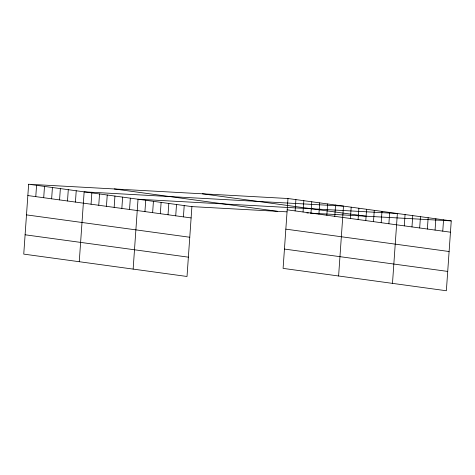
<?xml version="1.0" encoding="UTF-8"?>
<svg xmlns="http://www.w3.org/2000/svg" width="475" height="475" viewBox="0 0 475 475"><rect width="100%" height="100%" fill="white"/><g stroke="black" fill="none" stroke-linecap="round" stroke-linejoin="round"><path stroke-width="0.71" d="M28.637 184.247L23.75 254.113L187.019 276.486L191.906 206.613L28.637 184.247L287.981 198.514L451.25 220.887L446.363 290.753L283.094 268.387L287.981 198.514M35.773 196.638L36.569 185.333M43.706 197.725L44.496 186.42M51.638 198.811L52.428 187.506M59.565 199.898L60.355 188.593M67.498 200.984L68.287 189.679M75.43 202.071L76.22 190.766M79.26 261.719L84.146 191.852L343.49 206.12L338.604 275.993M91.058 204.214L91.847 192.903M98.752 205.265L99.542 193.96M106.448 206.322L107.237 195.011M114.148 207.373L114.938 196.068M121.843 208.43L122.633 197.125M129.538 209.487L130.334 198.176M133.143 269.105L138.029 199.233L397.367 213.501L392.487 283.373M144.934 211.595L145.724 200.29M152.629 212.652L153.425 201.341M160.33 213.703L161.12 202.398M168.025 214.759L168.815 203.448M175.72 215.81L176.516 204.505M183.421 216.867L184.211 205.562M295.118 210.906L295.907 199.601M303.05 211.993L303.84 200.688M310.977 213.079L311.766 201.774M318.909 214.166L319.699 202.861M326.842 215.252L327.631 203.947M334.768 216.339L335.558 205.034M350.396 218.482L351.185 207.177M358.097 219.533L358.886 208.228M365.792 220.59L366.581 209.285M373.487 221.647L374.276 210.336M381.188 222.698L381.977 211.393M388.883 223.755L389.672 212.45M404.278 225.862L405.068 214.558M411.973 226.919L412.763 215.608M419.668 227.97L420.464 216.665M427.369 229.027L428.159 217.722M435.064 230.084L435.854 218.773M442.759 231.135L443.555 219.83M191.906 206.613L287.043 211.85M306.886 212.942L308.352 213.02M310.555 213.144L451.25 220.887M202.398 193.806L365.667 216.172M287.185 209.819L450.46 232.192M114.22 188.955L277.489 211.322M285.837 229.146L449.107 251.518M27.847 195.552L191.116 217.924M284.442 249.06L447.717 271.427M26.493 214.878L189.768 237.251M25.104 234.787L188.373 257.159"/></g></svg>
